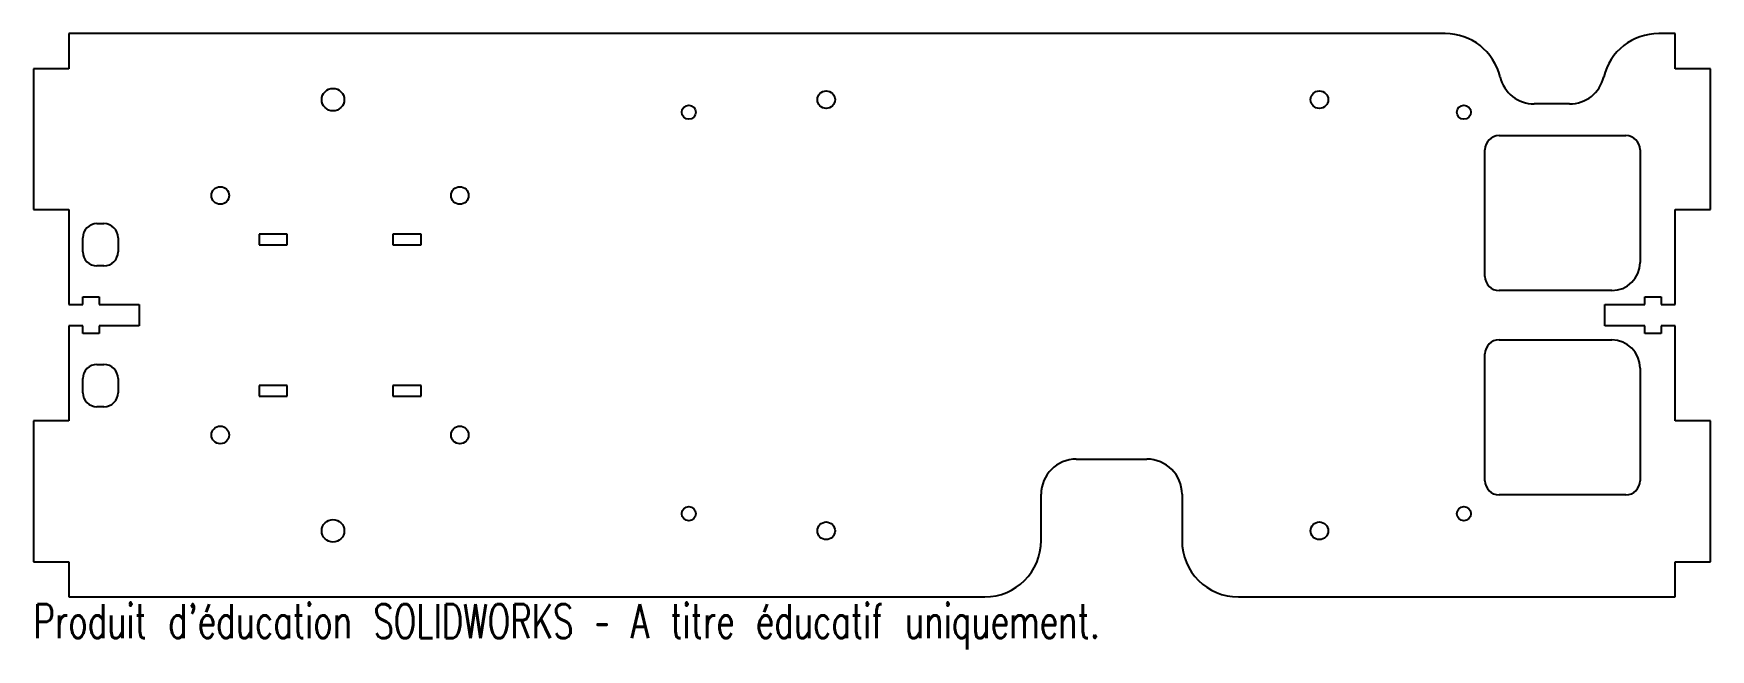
# Model space of a CAD drawing. Header units: millimetres. Extents: x 0 to 238, y -47 to 40.
import ezdxf

# ---------------------------------------------------------------- set-up
doc = ezdxf.new("R2010")
doc.units = ezdxf.units.MM
doc.styles.add('SLDTEXTSTYLE0', font='TXT', dxfattribs={"width": 0.7, "bigfont": 'bigfont'})

msp = doc.modelspace()

# ---------------------------------------------------------------- linework, layer by layer
at = {"color": 7, "linetype": 'Continuous', "lineweight": 25}
for p, q in [((5, 40), (5, 35)), ((200.35, 40), (5, 40)), ((233, 40), (230.65, 40)), ((233, 35), (233, 40)), ((0, 35), (0, 15)), ((5, 35), (0, 35)), ((238, 35), (233, 35)), ((238, 15), (238, 35)), ((218, 30), (213, 30)), ((208, 25.5), (226, 25.5)), ((206, 5.5), (206, 23.5)), ((228, 23.5), (228, 7.5)), ((0, 15), (5, 15)), ((5, 15), (5, 1.5)), ((233, 15), (238, 15)), ((233, 1.5), (233, 15)), ((9, 13), (10, 13)), ((7, 9), (7, 11)), ((12, 11), (12, 9)), ((32, 11.5), (32, 10)), ((36, 11.5), (32, 11.5)), ((32, 10), (36, 10)), ((36, 10), (36, 11.5)), ((51, 11.5), (51, 10)), ((55, 11.5), (51, 11.5)), ((51, 10), (55, 10)), ((55, 10), (55, 11.5)), ((10, 7), (9, 7)), ((7, 2.6), (9.3, 2.6)), ((7, 1.5), (7, 2.6)), ((9.3, 2.6), (9.3, 1.5)), ((224, 3.5), (208, 3.5)), ((228.7, 2.6), (231, 2.6)), ((228.7, 1.5), (228.7, 2.6)), ((231, 2.6), (231, 1.5)), ((5, 1.5), (7, 1.5)), ((9.3, 1.5), (15, 1.5)), ((15, 1.5), (15, -1.5)), ((223, 1.5), (228.7, 1.5)), ((223, -1.5), (223, 1.5)), ((231, 1.5), (233, 1.5)), ((5, -1.5), (5, -15)), ((7, -1.5), (5, -1.5)), ((7, -2.6), (7, -1.5)), ((9.3, -1.5), (9.3, -2.6)), ((15, -1.5), (9.3, -1.5)), ((228.7, -1.5), (223, -1.5)), ((228.7, -2.6), (228.7, -1.5)), ((231, -1.5), (231, -2.6)), ((233, -1.5), (231, -1.5)), ((233, -15), (233, -1.5)), ((9.3, -2.6), (7, -2.6)), ((208, -3.5), (224, -3.5)), ((231, -2.6), (228.7, -2.6)), ((9, -7), (10, -7)), ((206, -23.5), (206, -5.5)), ((7, -11), (7, -9)), ((12, -9), (12, -11)), ((228, -7.5), (228, -23.5)), ((36, -10), (32, -10)), ((32, -10), (32, -11.5)), ((32, -11.5), (36, -11.5)), ((36, -11.5), (36, -10)), ((55, -10), (51, -10)), ((51, -10), (51, -11.5)), ((51, -11.5), (55, -11.5)), ((55, -11.5), (55, -10)), ((10, -13), (9, -13)), ((0, -15), (0, -35)), ((5, -15), (0, -15)), ((238, -15), (233, -15)), ((238, -35), (238, -15)), ((148, -20.43), (158, -20.43)), ((143, -32), (143, -25.43)), ((163, -25.43), (163, -32)), ((226, -25.5), (208, -25.5)), ((0, -35), (5, -35)), ((5, -35), (5, -40)), ((233, -35), (238, -35)), ((233, -40), (233, -35)), ((5, -40), (135, -40)), ((171, -40), (233, -40))]:
    msp.add_line(p, q, dxfattribs=at)
for centre, radius in [((42.5, 30.61), 1.6), ((112.5, 30.61), 1.25), ((182.5, 30.61), 1.25), ((93, 28.82), 1), ((203, 28.82), 1), ((26.5, 17), 1.25), ((60.5, 17), 1.25), ((26.5, -17), 1.25), ((60.5, -17), 1.25), ((93, -28.18), 1), ((203, -28.18), 1), ((42.5, -30.61), 1.6), ((112.5, -30.61), 1.25), ((182.5, -30.61), 1.25)]:
    msp.add_circle(centre, radius, dxfattribs=at)
for centre, radius, start, end in [((200.35, 32), 8, 13.3424, 90), ((230.65, 32), 8, 90, 166.6576), ((213, 35), 5, 193.3424, 270), ((218, 35), 5, 270, 346.6576), ((208, 23.5), 2, 90, 180), ((226, 23.5), 2, 0, 90), ((9, 11), 2, 90, 180), ((10, 11), 2, 0, 90), ((9, 9), 2, 180, 270), ((10, 9), 2, 270, 0), ((224, 7.5), 4, 270, 0), ((208, 5.5), 2, 180, 270), ((208, -5.5), 2, 90, 180), ((224, -7.5), 4, 0, 90), ((9, -9), 2, 90, 180), ((10, -9), 2, 0, 90), ((9, -11), 2, 180, 270), ((10, -11), 2, 270, 0), ((148, -25.43), 5, 90, 180), ((158, -25.43), 5, 0, 90), ((208, -23.5), 2, 180, 270), ((226, -23.5), 2, 270, 0), ((135, -32), 8, 270, 0), ((171, -32), 8, 180, 270)]:
    msp.add_arc(centre, radius, start, end, dxfattribs=at)

# ---------------------------------------------------------------- texts
at = {"color": 7, "linetype": 'Continuous', "insert": (0, -41.02), "char_height": 4.8336, "attachment_point": 1, "style": 'SLDTEXTSTYLE0'}
msp.add_mtext("Produit d'éducation SOLIDWORKS – A titre éducatif uniquement.", dxfattribs=at)

doc.saveas('drawing.dxf')
